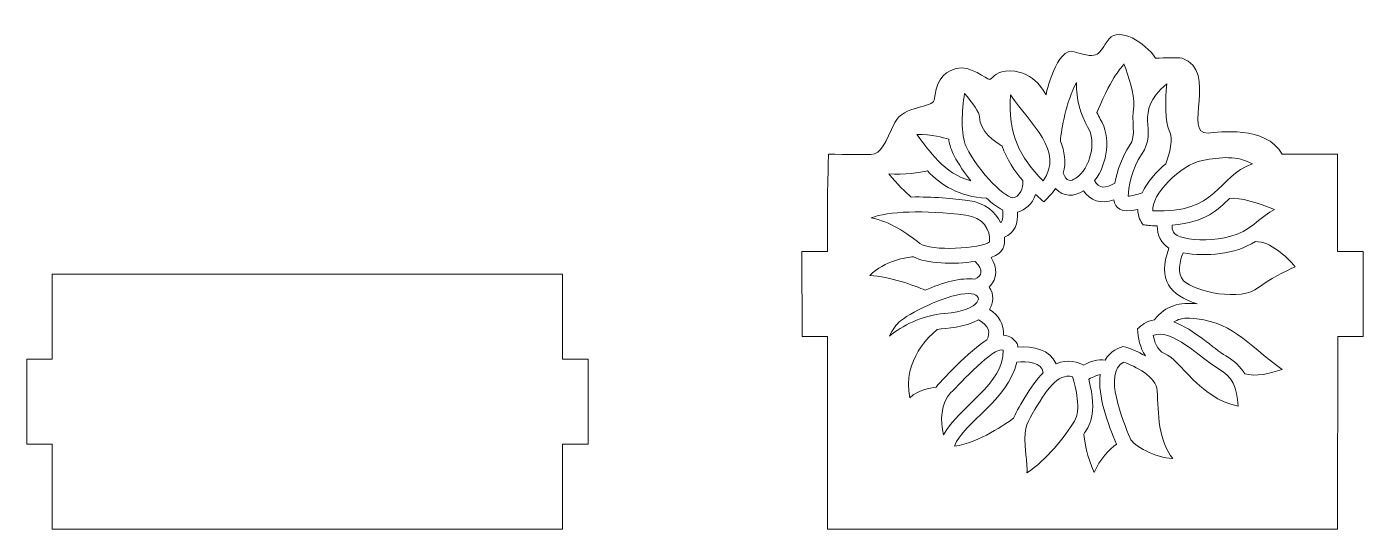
# Model space of a CAD drawing. Header units: inches. Extents: x 132 to 708, y 166 to 769.
# Drawn here: x 193.4 to 639, y 165.6 to 333 of the extents above; entities that cross this region are included whole.
import ezdxf

# ---------------------------------------------------------------- set-up
doc = ezdxf.new("R2010")
doc.units = ezdxf.units.IN
doc.header["$MEASUREMENT"] = 0
doc.layers.add('_U+0421_U+043B_U+043E_U+0439 1', color=7, linetype='Continuous')

# ---------------------------------------------------------------- blocks, each defined once
blk = doc.blocks.new('block 2')
at = {"layer": '_U+0421_U+043B_U+043E_U+0439 1', "color": 1, "lineweight": 9, "true_color": 0xff0000}
for points, knots in [([(451.88, 229.8), (451.88, 229.8), (451.85, 258.13), (451.85, 258.13), (451.85, 258.13), (460.33, 258.14), (460.33, 258.14), (460.33, 278.66), (460.26, 271.28), (460.67, 290.52), (460.67, 290.52), (474.68, 290.45), (474.79, 290.45), (478.41, 290.45), (479.5, 294.44), (482.83, 301.11), (485.67, 306.79), (495.58, 306.02), (495.91, 308.52), (496.62, 313.79), (498, 317.77), (503.25, 319.1), (508.14, 320.35), (513.23, 315.41), (514.44, 315.41), (515.94, 316.37), (516.66, 318.27), (521.26, 318.27), (529.68, 318.27), (533.16, 310.27), (533.16, 310.27), (533.16, 310.27), (536.76, 326.58), (542.63, 324.69), (551.41, 321.85), (550.25, 324.02), (554.25, 328.94), (557.56, 333.01), (566.23, 327.89), (569.75, 322.52), (569.75, 322.52), (577.37, 322.94), (578.58, 322.52), (590.84, 318.31), (578.5, 297.14), (587.23, 297.6), (590.88, 297.79), (606.23, 300.38), (611.98, 290.52), (630.36, 290.52), (630.36, 290.52), (630.36, 290.52), (630.36, 290.52), (630.41, 258.13), (630.41, 258.13), (630.41, 258.13), (638.93, 258.14), (638.93, 258.14), (638.93, 258.14), (638.96, 229.81), (638.96, 229.81), (638.96, 229.81), (630.44, 229.8), (630.44, 229.8), (630.44, 229.8), (630.41, 165.58), (630.41, 165.58), (630.41, 165.58), (460.33, 165.58), (460.33, 165.58), (460.33, 165.58), (460.33, 229.81), (460.33, 229.81), (460.33, 229.81), (451.88, 229.8), (451.88, 229.8)], [0, 0, 0, 0, 1, 1, 1, 2, 2, 2, 3, 3, 3, 4, 4, 4, 5, 5, 5, 6, 6, 6, 7, 7, 7, 8, 8, 8, 9, 9, 9, 10, 10, 10, 11, 11, 11, 12, 12, 12, 13, 13, 13, 14, 14, 14, 15, 15, 15, 16, 16, 16, 17, 17, 17, 18, 18, 18, 19, 19, 19, 20, 20, 20, 21, 21, 21, 22, 22, 22, 23, 23, 23, 24, 24, 24, 25, 25, 25, 25]), ([(549.42, 281.79), (550.77, 278.89), (553.13, 279.17), (556.1, 280.87), (556.89, 285.1), (558.73, 290.04), (560.98, 293.26), (563.67, 297.1), (561.32, 301.15), (562.52, 306.56), (562.55, 310.82), (560.79, 316.44), (559.2, 320.62), (557.98, 318.63), (555.98, 317.99), (550.17, 304.46), (550.51, 303.69), (550.88, 302.95), (551.3, 302.26), (554.92, 296.34), (553.82, 287.46), (549.42, 281.79)], [0, 0, 0, 0, 1, 1, 1, 2, 2, 2, 3, 3, 3, 4, 4, 4, 5, 5, 5, 6, 6, 6, 7, 7, 7, 7]), ([(538, 294.93), (539.41, 291.51), (539.99, 287.9), (538.95, 284.2), (540.1, 281.43), (541.34, 281.39), (543.13, 282.57), (548.03, 285.78), (550.11, 294.74), (547.09, 299.68), (544.58, 303.79), (543.3, 308.91), (543.34, 314.41), (539.87, 307.93), (538.37, 299.15), (538, 294.93)], [0, 0, 0, 0, 1, 1, 1, 2, 2, 2, 3, 3, 3, 4, 4, 4, 5, 5, 5, 5]), ([(565.03, 290.43), (561.93, 286), (560.49, 279.01), (560.63, 276.57), (561.62, 276.64), (563.47, 277.08), (565.24, 277.69), (566.89, 281.12), (569.78, 284.58), (573.13, 287.38), (574.41, 290.56), (575.73, 295.91), (574.31, 298.39), (572.73, 301.16), (572.98, 308.5), (573.44, 313.99), (561.69, 303.92), (571.06, 299.04), (565.03, 290.43)], [0, 0, 0, 0, 1, 1, 1, 2, 2, 2, 3, 3, 3, 4, 4, 4, 5, 5, 5, 6, 6, 6, 6]), ([(506.65, 292.94), (510.93, 284.34), (520.28, 275.07), (522.67, 276.07), (525.46, 277.23), (525.53, 280.67), (525.49, 281.73), (522.87, 284.85), (519.99, 288.96), (518.54, 293.23), (516.32, 294.56), (511.05, 298.21), (511.05, 302.99), (511.05, 304.42), (508.79, 307.67), (506.02, 310.8), (505.19, 305.13), (504.62, 297.02), (506.65, 292.94)], [0, 0, 0, 0, 1, 1, 1, 2, 2, 2, 3, 3, 3, 4, 4, 4, 5, 5, 5, 6, 6, 6, 6]), ([(532.21, 281.68), (539.41, 291.35), (528.05, 300.68), (521.35, 310.27), (520.6, 297), (524.4, 289.65), (532.21, 281.68)], [0, 0, 0, 0, 1, 1, 1, 2, 2, 2, 2]), ([(490.11, 297.14), (494.31, 291.71), (499.02, 284.18), (508.18, 281.66), (501.89, 289.71), (501.2, 292.98), (500.77, 295.54), (499.01, 296.11), (495.16, 297.13), (490.11, 297.14)], [0, 0, 0, 0, 1, 1, 1, 2, 2, 2, 3, 3, 3, 3]), ([(568.77, 271.68), (590.6, 270.6), (590.15, 283.15), (602.02, 287.31), (596.82, 290.19), (591.6, 289.6), (585.32, 288.44), (578.14, 287.11), (568.1, 276.89), (568.77, 271.68)], [0, 0, 0, 0, 1, 1, 1, 2, 2, 2, 3, 3, 3, 3]), ([(480.8, 284.01), (483.47, 280.63), (486.69, 277.64), (488.25, 276.27), (495.29, 276.42), (502.48, 275.73), (507.1, 275.15), (513.17, 274.39), (516.43, 271.16), (518.03, 267.75), (518.97, 268.3), (518.86, 270.93), (518.75, 272.01), (516.95, 272.87), (515.11, 274.25), (513.35, 275.91), (504.23, 276.32), (498.16, 280.34), (493.66, 284.95), (491.19, 284.46), (485.9, 283.6), (480.8, 284.01)], [0, 0, 0, 0, 1, 1, 1, 2, 2, 2, 3, 3, 3, 4, 4, 4, 5, 5, 5, 6, 6, 6, 7, 7, 7, 7]), ([(545.81, 220.31), (547.89, 221.43), (550.56, 222.44), (552.89, 221.95), (554.8, 225.13), (557.58, 226.02), (558.86, 226.51), (561.46, 225.73), (563.87, 224.75), (566.35, 223.34), (564.51, 226.12), (563.91, 229.21), (563.73, 232.4), (565, 233.47), (566.56, 234.93), (569.35, 235.41), (573.05, 240.26), (577.9, 241.21), (583.59, 240.68), (574.43, 243.64), (570.3, 248.48), (574.17, 259.27), (571.52, 260.86), (570.25, 263.54), (570.27, 266.69), (567.93, 266.72), (566.81, 266.87), (565.58, 267.01), (564.8, 268.25), (563.83, 269.53), (563.81, 272.12), (557.98, 270.76), (556.28, 272.62), (555.83, 275.31), (551.39, 273.74), (547.8, 275.14), (545.69, 278.34), (542.45, 276.28), (539.01, 276.31), (536.42, 279.08), (535.19, 277.37), (534.23, 276.46), (532.48, 274.67), (530.91, 276.07), (530.6, 276.33), (529.75, 277.15), (528.63, 273.86), (526.18, 271.84), (523.74, 271.26), (523.88, 267.57), (522.82, 264.04), (519.32, 262.95), (519.57, 260.04), (519.32, 257.75), (514.87, 256.12), (517.07, 252.73), (517.17, 249.12), (514.23, 246.27), (516.06, 243.91), (515.66, 240.95), (514.42, 238.85), (517.42, 236.83), (519.35, 233.92), (519.03, 230.23), (521.32, 230.06), (522.51, 228.89), (523.61, 227.48), (523.71, 226.95), (523.75, 226.8), (523.8, 226.29), (528.96, 226.59), (534.57, 225.47), (536.54, 220.72), (540.69, 222.53), (544.09, 220.99), (545.81, 220.31)], [0, 0, 0, 0, 1, 1, 1, 2, 2, 2, 3, 3, 3, 4, 4, 4, 5, 5, 5, 6, 6, 6, 7, 7, 7, 8, 8, 8, 9, 9, 9, 10, 10, 10, 11, 11, 11, 12, 12, 12, 13, 13, 13, 14, 14, 14, 15, 15, 15, 16, 16, 16, 17, 17, 17, 18, 18, 18, 19, 19, 19, 20, 20, 20, 21, 21, 21, 22, 22, 22, 23, 23, 23, 24, 24, 24, 25, 25, 25, 25]), ([(594.38, 275.78), (590.5, 272.2), (586.82, 267.92), (575.22, 266.88), (575.19, 266.11), (575.28, 265.24), (575.67, 264.54), (577.34, 261.59), (593.75, 259.83), (602.47, 267.14), (605.22, 269.45), (607.48, 271.04), (609.32, 272.13), (604.11, 274.28), (597.85, 276.25), (594.38, 275.78)], [0, 0, 0, 0, 1, 1, 1, 2, 2, 2, 3, 3, 3, 4, 4, 4, 5, 5, 5, 5]), ([(474.91, 269.33), (481.15, 268.17), (486.95, 264.15), (491.15, 260.84), (494.62, 258.12), (511.72, 259.05), (514.42, 261.33), (514.72, 265.47), (512.14, 269.54), (506.49, 270.25), (492.45, 272), (480.53, 271.54), (474.91, 269.33)], [0, 0, 0, 0, 1, 1, 1, 2, 2, 2, 3, 3, 3, 4, 4, 4, 4]), ([(616.29, 253.05), (613.27, 256.6), (608.01, 261.43), (603.02, 261.46), (596.08, 257.11), (586.75, 256.27), (578.88, 257.73), (577.95, 255.21), (576.72, 250.62), (579.09, 248.39), (583.01, 244.68), (598.14, 241.33), (604.07, 246.12), (607.49, 248.9), (612.93, 251.54), (616.29, 253.05)], [0, 0, 0, 0, 1, 1, 1, 2, 2, 2, 3, 3, 3, 4, 4, 4, 5, 5, 5, 5]), ([(474.45, 250.1), (481.14, 249.89), (489.51, 246.68), (492.95, 245.24), (498.58, 247.71), (504.94, 249.61), (509.47, 248.87), (511.82, 250.15), (512.56, 251.68), (509.62, 254.85), (502.5, 253.73), (493.17, 254.09), (489, 256.38), (486.74, 256.17), (479.38, 255.14), (474.45, 250.1)], [0, 0, 0, 0, 1, 1, 1, 2, 2, 2, 3, 3, 3, 4, 4, 4, 5, 5, 5, 5]), ([(372.02, 193.95), (372.02, 193.95), (372.02, 165.58), (372.02, 165.58), (372.02, 165.58), (201.94, 165.58), (201.94, 165.58), (201.94, 169.12), (201.94, 190.39), (201.94, 193.95), (201.94, 193.95), (193.43, 193.95), (193.43, 193.95), (193.43, 193.95), (193.43, 222.28), (193.43, 222.28), (193.43, 222.28), (201.94, 222.28), (201.94, 222.28), (201.94, 222.28), (201.94, 250.62), (201.94, 250.62), (201.94, 250.62), (372.02, 250.62), (372.02, 250.62), (372.02, 250.62), (372.02, 222.28), (372.02, 222.28), (372.02, 222.28), (380.54, 222.28), (380.54, 222.28), (380.54, 222.28), (380.54, 193.95), (380.54, 193.95), (380.54, 193.95), (372.02, 193.95), (372.02, 193.95)], [0, 0, 0, 0, 1, 1, 1, 2, 2, 2, 3, 3, 3, 4, 4, 4, 5, 5, 5, 6, 6, 6, 7, 7, 7, 8, 8, 8, 9, 9, 9, 10, 10, 10, 11, 11, 11, 12, 12, 12, 12]), ([(481, 229.93), (485.35, 233.39), (491.52, 236.79), (499.47, 237.47), (511.7, 238.51), (513.2, 244.13), (507.34, 244.13), (501.11, 244.13), (489.24, 238.51), (484.74, 235.06), (483.25, 233.92), (482.01, 232.03), (481, 229.93)], [0, 0, 0, 0, 1, 1, 1, 2, 2, 2, 3, 3, 3, 4, 4, 4, 4]), ([(513.51, 228.68), (514.71, 231.19), (514.32, 233.43), (510.66, 235.33), (505.96, 232.68), (500.2, 232.76), (496.96, 232.12), (494.81, 230.44), (485.29, 222.14), (487.77, 209.42), (490.7, 212.05), (494.5, 212.72), (496.55, 212.88), (497.43, 214.12), (508.04, 225.56), (513.51, 228.68)], [0, 0, 0, 0, 1, 1, 1, 2, 2, 2, 3, 3, 3, 4, 4, 4, 5, 5, 5, 5]), ([(597.23, 206.59), (597.05, 212.91), (595.11, 216.52), (590.7, 219.07), (584.88, 222.44), (574.84, 232.91), (568.93, 230.11), (569.29, 228.28), (570.25, 225.14), (572.66, 224.17), (578.37, 221.89), (583.88, 209.46), (597.23, 206.59)], [0, 0, 0, 0, 1, 1, 1, 2, 2, 2, 3, 3, 3, 4, 4, 4, 4]), ([(611.92, 218.86), (599.83, 227.6), (594.74, 235.28), (581.06, 235.9), (578.8, 236.01), (577.07, 235.42), (575.79, 234.66), (582.48, 232.25), (589.13, 225.69), (593.17, 223.35), (596.08, 221.67), (598.06, 219.63), (599.43, 217.41), (602.94, 216.28), (608.07, 217.49), (611.92, 218.86)], [0, 0, 0, 0, 1, 1, 1, 2, 2, 2, 3, 3, 3, 4, 4, 4, 5, 5, 5, 5]), ([(518.93, 225.26), (515.73, 226.52), (504.7, 214.3), (501.42, 211.04), (498.08, 207.73), (497.9, 201.51), (499, 197.04), (504.28, 206.45), (519.23, 213.93), (518.93, 225.26)], [0, 0, 0, 0, 1, 1, 1, 2, 2, 2, 3, 3, 3, 3]), ([(532.24, 217.7), (531.93, 221.32), (527.02, 221.61), (523.43, 221.31), (520.62, 208.4), (505.92, 201.59), (502.68, 193.23), (510.91, 194.41), (520.08, 200.88), (522.38, 202.59), (523.2, 204.74), (528.33, 213.9), (532.24, 217.7)], [0, 0, 0, 0, 1, 1, 1, 2, 2, 2, 3, 3, 3, 4, 4, 4, 4]), ([(575.48, 189.19), (570.7, 194.74), (570.57, 204.34), (570.27, 211.68), (570.07, 216.44), (562.78, 219.96), (559.09, 221.26), (552.13, 217.59), (558.85, 201.87), (561.25, 195.88), (562.17, 193.57), (569.81, 189.21), (575.48, 189.19)], [0, 0, 0, 0, 1, 1, 1, 2, 2, 2, 3, 3, 3, 4, 4, 4, 4]), ([(542.03, 216.41), (536.97, 217.6), (533.39, 212.18), (528.64, 203.97), (526.59, 200.43), (525.61, 199.08), (526.51, 190.39), (526.72, 188.39), (526.94, 186.36), (526.86, 184.38), (533.27, 188.58), (539.55, 196.45), (542.71, 201.63), (544.95, 205.29), (543.19, 212.84), (542.03, 216.41)], [0, 0, 0, 0, 1, 1, 1, 2, 2, 2, 3, 3, 3, 4, 4, 4, 5, 5, 5, 5]), ([(556.69, 193.98), (553.87, 200.7), (550.34, 209.87), (551.29, 217.12), (550.42, 217.02), (548.95, 216.44), (547.44, 215.55), (550.63, 203.71), (547.26, 199.48), (545.78, 197.27), (546.04, 195.16), (546.91, 189.35), (549.28, 184.48), (550.94, 188.89), (554.44, 192.2), (556.69, 193.98)], [0, 0, 0, 0, 1, 1, 1, 2, 2, 2, 3, 3, 3, 4, 4, 4, 5, 5, 5, 5])]:
    blk.add_open_spline(points, degree=3, knots=knots, dxfattribs=at)

msp = doc.modelspace()

# ---------------------------------------------------------------- block references
at = {"layer": '_U+0421_U+043B_U+043E_U+0439 1'}
msp.add_blockref('block 2', (0, 0), dxfattribs=at)

doc.saveas('drawing.dxf')
